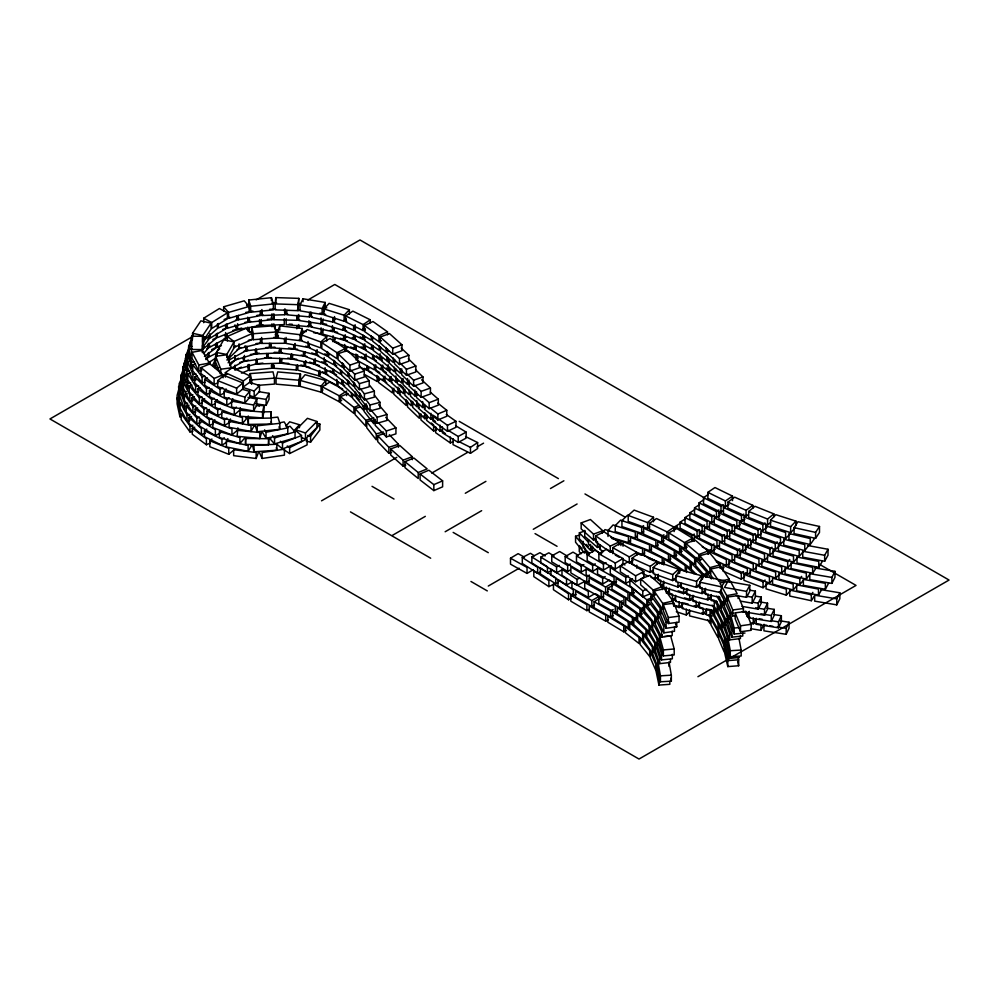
<?xml version="1.0" encoding="UTF-8"?>
<svg xmlns="http://www.w3.org/2000/svg" width="999" height="999" viewBox="0 0 999 999"><rect width="100%" height="100%" fill="white"/><g stroke="black" fill="none" stroke-linecap="round" stroke-linejoin="round"><path stroke-width="1.5" d="M191.259 355.444L191.646 336.188L202.61 336.301L202.61 342.27M191.483 348.064L191.646 336.188M202.31 352.597L202.61 336.301M268.768 438.374L268.544 444.705L245.529 444.443L245.754 438.124M297.028 327.797L297.227 325.274M297.24 315.247L296.84 320.304L273.838 319.692L274.25 314.635M275.162 303.908L275.811 297.59L298.788 298.376L298.139 310.664L275.162 309.865L275.162 303.908L298.139 304.695L298.788 298.376M268.119 353.546L268.119 358.017L291.084 358.953L291.696 353.908M187.113 364.61L188.749 345.379L188.774 354.857L191.446 368.057L191.446 362.088L188.774 348.888L191.895 348.676M188.024 357.242L188.386 354.295M180.369 387.912L179.583 393.806L181.356 374.588M180.956 383.504L181.356 380.557M294.655 344.218L293.718 349.263L270.829 347.839L271.303 345.317M184.34 370.404L183.679 373.339L183.679 367.37L186.676 354.195M297.502 364.96L296.353 369.98L273.526 368.244L274.101 365.734M256.381 405.132L263.986 405.719L263.986 411.688L262.55 417.957L239.723 416.208L240.309 407.729M239.723 416.208L240.309 413.698M262.55 417.957L262.55 411.988L263.986 405.719M286.176 318.718L286.176 324.687L308.941 326.661L310.252 321.653M276.061 378.171L277.734 371.915L300.487 373.963L300.487 379.932L298.801 386.176L276.061 384.14L276.061 378.171L298.801 380.219L300.487 373.963M179.158 387.937L177.148 395.229L177.123 403.921L180.007 417.095L180.007 411.138L177.123 397.952M286.8 310.314L286.8 314.797L309.528 316.895L310.914 311.888M261.651 432.242L259.827 438.486L237.125 436.276L237.849 427.809M180.994 381.718L180.994 375.761L184.453 365.609M277.535 332.055L279.72 325.849L302.285 328.496L302.285 334.465L300.1 340.671L277.535 338.024L277.535 332.055L300.1 334.702L302.285 328.496M277.535 338.024L278.409 335.539M188.936 351.973L188.936 346.004L193.232 334.453M202.347 346.079L204.483 340.297L204.483 337.325M256.156 458.491L256.156 452.522L233.654 449.7L233.654 455.669L256.156 458.491L258.479 452.297M281.081 348.526L281.081 353.009L303.484 356.056L304.995 352.36M281.768 358.778L281.768 363.261L304.171 366.308L306.181 361.388M313.636 332.692L321.066 333.791L323.239 328.883M298.738 314.51L298.738 320.479L321.004 323.863L323.239 318.968M185.964 360.926L185.964 354.957L189.56 347.265M766.92 625.337L763.948 624.875L763.948 630.844L786.176 634.303L786.176 628.334L789.035 622.227L780.144 620.841M786.176 634.303L789.035 628.196L789.035 622.227M181.568 378.521L179.158 383.653L179.158 389.622M756.268 618.331L756.268 624.3L778.471 627.809L778.471 621.84L781.368 615.746L773.975 614.572M778.471 627.809L781.368 621.715L781.368 615.746M255.769 403.733L266.121 405.382L266.121 399.413L269.031 393.319L258.679 391.67M266.121 405.382L269.031 399.288L269.031 393.319M749.113 611.912L749.113 617.869L771.278 621.453L771.278 615.484L774.225 609.39L766.845 608.204M771.278 621.453L774.225 615.359L774.225 609.39M216.346 357.692L212.587 365.359L215.609 365.859M228.147 362.824L229.408 360.264L229.408 355.794M300.012 304.882L303.009 298.788L325.162 302.422L325.162 308.391L322.153 314.485L300.012 310.851L300.012 304.882L322.153 308.516L325.162 302.422M742.394 611.575L764.535 615.234L764.535 609.265L767.544 603.184L760.164 601.96M764.535 615.234L767.544 609.14L767.544 603.184M836.775 598.888L814.672 595.179L814.672 601.148L836.775 604.857L836.775 598.888L839.834 592.807L820.666 589.597M836.775 604.857L839.834 598.776L839.834 592.807M750.636 628.646L760.951 630.381L764.023 624.3M831.905 577.422L809.814 573.688L809.814 579.657L831.905 583.391L831.905 577.422L834.977 571.353L814.36 567.857M831.905 583.391L834.977 577.322L834.977 571.353M741.995 606.393L758.191 609.128L758.191 603.171L761.275 597.09L755.381 596.091M758.191 609.128L761.275 603.059L761.275 597.09M740.446 601.123L752.21 603.171L752.21 597.202L755.369 591.146L749.5 590.122M752.21 603.171L755.369 597.115L755.369 591.146M750.311 623.314L753.246 623.826L755.781 618.98M248.002 397.402L256.805 398.951L256.805 404.92L253.621 410.976L231.593 407.105L231.593 401.136L232.879 398.713M253.621 410.976L253.621 405.007L256.805 398.951M825.349 589.285L825.349 583.316L803.358 579.395L803.358 585.352L825.349 589.285L828.596 583.241M746.528 591.371L749.787 585.327L727.796 581.381L724.55 587.424L746.528 591.371L746.528 597.34L736.275 595.504M746.528 597.34L749.787 591.296L749.787 585.327M746.715 616.171L749.35 611.351M286.089 337.425L286.089 343.394L308.017 347.44L309.353 345.03M824.662 555.294L802.746 551.248L802.746 557.205L824.662 561.263L824.662 555.294L828.009 549.275L807.542 545.491M824.662 561.263L828.009 555.232L828.009 549.275M254.408 425.424L251.011 431.443L229.121 427.322L229.121 421.353L230.482 418.956M216.396 356.955L216.396 352.472L223.664 339.86L234.066 341.858L226.798 354.47L226.798 357.455M227.522 359.178L234.066 347.827L233.966 341.483L227.347 336.438L245.704 328.409L252.322 333.454L252.322 339.423L233.966 347.452M185.951 359.79L183.766 363.574L183.766 366.558M818.481 595.079L818.481 589.11L796.678 584.865L796.678 590.834L818.481 595.079L821.99 589.085M818.755 567.357L818.755 561.388L797.002 557.03L797.002 562.999L818.755 567.357L822.339 561.376M251.76 445.404L248.114 451.361L226.411 446.94L226.411 440.971L227.872 438.586M335.314 338.162L333.042 341.72L333.042 335.751M310.826 322.465L310.826 326.935L332.392 331.581L333.928 329.208M811.325 594.742L789.759 590.084L789.759 596.053L811.325 600.711L811.325 594.742L812.861 592.37M811.325 600.711L815.159 594.78M699.837 582.167L703.696 576.248L725.249 580.918L721.39 586.85L721.39 592.819L699.837 588.136L699.837 582.167L721.39 586.85M812.637 573.301L812.637 567.332L791.108 562.624L791.108 568.593L812.637 573.301L816.52 567.382M794.08 527.647L797.989 521.728L819.492 526.473L819.492 532.442L815.584 538.349L794.08 533.616L794.08 527.647L815.584 532.38L819.492 526.473M192.557 337.724L192.557 333.254L200.861 320.854L211.076 323.139L211.076 329.108L202.772 341.508L202.772 335.539L211.076 323.139M311.376 312.699L311.376 317.183L332.817 322.028L335.214 318.481M292.57 354.62L292.57 359.103L313.973 363.998L315.584 361.65M810.239 544.542L810.239 538.573L788.96 533.503L788.96 539.472L810.239 544.542L814.422 538.686M806.33 579.083L806.33 573.114L785.077 568.006L785.077 573.975L806.33 579.083L810.539 573.239M686.875 588.598L686.875 594.567L707.991 599.862L711.488 595.217M192.657 338.861L189.885 342.52L189.885 345.504M202.697 347.365L209.141 338.836L209.141 335.851M306.256 441.096L310.564 442.182L310.564 436.213L319.855 424.063L315.547 422.964M310.564 442.182L319.855 430.032L319.855 424.063M804.782 550.574L804.782 544.605L783.753 539.198L783.753 545.167L804.782 550.574L809.24 544.792M799.837 578.696L778.895 573.189L778.895 579.158L799.837 584.652L799.837 578.696L801.66 576.386M799.837 584.652L803.471 580.044M681.206 583.528L681.206 588.011L702.122 593.556L705.781 588.96M297.839 365.696L297.839 370.167L318.706 375.786L320.554 373.489M682.305 602.572L682.305 608.541L703.159 614.16L706.867 609.565M803.933 550.736L799.2 556.443L778.446 550.699L778.446 544.742L780.331 542.457M322.964 389.885L321.054 392.17L300.324 386.388L300.324 380.432L305.082 374.725L325.811 380.494L325.811 384.977M321.054 392.17L321.054 386.201L325.811 380.494M700.411 582.817L696.59 587.375L675.873 581.593L675.873 575.624L680.644 569.929L701.36 575.711L701.36 580.182M696.59 587.375L696.59 581.406L701.36 575.711M602.122 533.029L604.994 529.607L609.427 530.856M242.307 389.298L249.688 391.383L249.688 397.34L244.88 403.034L224.201 397.202L224.201 391.233L226.124 388.961M244.88 403.034L244.88 397.065L249.688 391.383M242.42 423.539L242.42 417.57L221.766 411.7L221.766 417.669L242.42 423.539L247.265 417.869M344.705 350.437L347.602 347.04M322.902 329.707L322.902 334.178L343.544 340.06L346.453 336.651M793.181 590.022L793.181 584.053L772.552 578.146L772.552 584.115L793.181 590.022L798.039 584.353M202.56 348.826L204.42 346.653M203.484 353.708L208.154 348.301L208.154 343.818M675.586 595.304L675.586 601.273L696.178 607.217L700.099 602.697M239.922 443.519L239.922 437.55L219.368 431.568L219.368 437.537L239.922 443.519L244.855 437.862M322.802 319.78L322.802 324.25L343.319 330.282L345.304 328.022M285.851 426.136L289.673 421.828L299.425 424.725L299.425 427.709M293.694 431.168L299.425 424.725M793.506 562.137L793.506 556.181L773.026 550.112L773.026 556.068L793.506 562.137L797.502 557.642M608.029 536.5L608.029 530.531L613.111 524.925L616.033 525.799M610.951 537.375L628.421 542.657L630.456 540.409M669.38 588.149L669.38 594.118L689.685 600.387L693.818 595.916M786.338 595.142L786.338 589.173L766.058 582.892L766.058 588.861L786.338 595.142L790.484 590.684M346.228 319.006L344.131 321.228L323.913 314.885L323.913 308.916L329.146 303.359L349.363 309.702L349.363 314.173M344.131 321.228L344.131 315.259L349.363 309.702M787.687 561.688L767.494 555.307L767.494 561.276L787.687 567.657L787.687 561.688L789.797 559.465M787.687 567.657L791.895 563.211M249.862 395.629L254.171 397.015L254.171 391.046L259.503 385.514L249.438 382.292M254.171 397.015L259.503 391.483L259.503 385.514M794.904 528.234L790.634 532.654L770.529 526.173L770.529 520.204L775.873 514.685L795.978 521.153L795.978 525.636M790.634 532.654L790.634 526.685L795.978 521.153M229.645 365.597L234.777 360.339L234.777 355.856M637.462 535.901L635.314 538.099L615.247 531.593L615.247 525.624L620.616 520.117L623.476 521.041M663.623 581.131L663.623 587.1L683.653 593.656L687.974 589.248M676.323 611.725L686.338 614.997L689.572 611.7M205.981 359.665L208.054 357.567L208.054 353.097M305.469 433.004L316.945 421.491L307.442 418.331L295.966 429.857L305.469 433.004L305.469 438.973L301.398 437.624M305.469 438.973L316.945 427.46L316.945 421.491M781.742 572.976L781.742 567.007L761.837 560.339L761.837 566.308L781.742 572.976L786.151 568.606M790.034 534.09L785.601 538.461L765.734 531.743L765.734 525.774L767.944 523.588M658.241 574.275L658.241 580.244L678.009 587.05L681.755 583.428M643.556 531.605L641.67 533.404L621.94 526.56L621.94 520.604L627.584 515.172M641.67 533.404L641.67 527.447L643.556 525.636M673.488 605.594L679.108 607.554L682.904 603.958M780.481 544.118L780.481 538.149L760.851 531.218L760.851 537.187L780.481 544.118L784.302 540.521M217.557 350.786L219.743 348.726M233.466 347.902L235.652 345.841M226.898 360.052L238.923 348.726L238.923 344.243M775.661 578.109L775.661 572.14L756.043 565.197L756.043 571.153L775.661 578.109L779.482 574.512M305.519 360.602L305.519 366.571L325.05 373.614L326.985 371.815M676.585 576.997L672.714 580.581L653.184 573.551L653.184 567.582L658.978 562.212L678.508 569.243L678.508 573.726M672.714 580.581L672.714 574.612L678.508 569.243M334.79 337.737L334.79 342.22L354.295 349.275L356.243 347.477M635.614 552.26L642.582 554.77L644.517 552.984M326.673 336.626L320.829 341.983L320.829 347.952L301.348 340.871L301.348 334.902L307.18 329.545L326.673 336.626L326.673 341.096M355.956 359.965L357.904 358.179M779.195 546.066L775.274 549.625L755.856 542.482L755.856 536.513L757.816 534.74M775.274 549.625L775.274 543.656L777.234 541.87M334.116 327.61L334.116 332.08L353.521 339.235L355.482 337.462M649.562 526.785L647.589 528.558L628.209 521.403L628.209 515.434L634.115 510.102L653.496 517.27L653.496 521.74M647.589 528.558L647.589 522.602L653.496 517.27M304.795 351.835L304.795 356.318L324.163 363.499L326.136 361.713M675.436 597.564L672.464 600.224L672.464 594.255L666.932 592.207M769.442 583.029L769.442 577.06L750.087 569.867L750.087 575.836L769.442 583.029L772.414 580.369M773.988 551.448L769.954 554.969L750.749 547.639L750.749 541.67L752.771 539.91M769.954 554.969L769.954 549L771.965 547.24M237.038 430.544L231.955 434.927L212.837 427.535L212.837 421.566L214.872 419.817M334.49 316.571L334.49 322.54L353.621 329.932L355.656 328.184M240.422 409.578L234.29 414.822L215.197 407.405L215.197 401.436L217.245 399.687M234.29 414.822L234.29 408.853L236.338 407.105M767.145 584.253L763.061 587.749L743.968 580.319L743.968 574.363L746.003 572.602M763.061 587.749L763.061 581.78L765.097 580.032M649.537 550.811L649.537 544.842L630.506 537.362L630.506 543.331L649.537 550.811L651.585 549.075M669.405 590.409L666.321 593.031L666.321 587.062M767.619 557.529L764.522 560.152L745.516 552.647L745.516 546.678L747.589 544.942M217.682 380.619L223.901 375.412L242.857 382.954L242.857 388.923L236.626 394.13L217.682 386.588L217.682 380.619L236.626 388.174L242.857 382.954M233.953 449.962L228.759 454.295L209.827 446.728L209.827 440.771L211.9 439.036M770.716 522.427L767.582 525.024L748.676 517.445L748.676 511.476L754.932 506.281L773.838 513.861L773.838 516.845M767.582 525.024L767.582 519.055L773.838 513.861M207.892 339.123L210.302 337.15M763.174 561.713L758.953 565.159L740.147 557.504L740.147 551.535L742.257 549.812M767.095 527.16L762.861 530.594L744.105 522.889L744.105 516.933L746.216 515.209M762.861 530.594L762.861 524.625L764.972 522.914M663.786 583.404L660.614 585.976L660.614 580.007M761.263 533.466L758.041 536.026L739.422 528.209L739.422 522.252L742.644 519.692M758.041 536.026L758.041 530.069L760.189 528.359M756.468 567.457L753.246 570.017L734.615 562.2L734.615 556.243L736.763 554.532M655.856 546.69L655.856 540.721L637.325 532.842L637.325 538.811L655.856 546.69L658.029 544.992M651.011 577.26L655.269 579.095L658.541 576.56M756.38 538.786L753.109 541.321L734.627 533.404L734.627 527.435L736.812 525.749M753.109 541.321L753.109 535.364L755.294 533.666M747.364 574.687L747.364 568.718L728.908 560.776L728.908 566.745L747.364 574.687L750.636 572.152M751.373 543.956L748.064 546.478L729.707 538.461L729.707 532.492L731.917 530.806M748.064 546.478L748.064 540.521L750.261 538.836M741.295 573.201L723.014 565.134L723.014 571.103L741.295 579.17L741.295 573.201L743.518 571.528M741.295 579.17L744.63 576.66M746.228 548.988L742.869 551.485L724.662 543.369L724.662 537.4L726.885 535.726M742.869 551.485L742.869 545.529L745.104 543.856M653.596 569.88L650.249 572.377L632.042 564.248L632.042 558.279L638.761 553.271L656.955 561.413L656.955 564.398M650.249 572.377L650.249 566.408L656.955 561.413M206.793 348.751L210.314 346.129M204.433 356.468L216.196 347.727L216.196 343.256M748.301 514.622L746.053 516.283L727.909 508.104L727.909 502.135L734.665 497.152L752.796 505.332L752.796 508.316M746.053 516.283L746.053 510.314L752.796 505.332M309.141 343.356L309.141 347.827L327.26 356.031L329.52 354.37M345.179 334.702L345.179 340.671L363.311 348.863L365.559 347.202M359.777 367.12L366.745 370.279L369.006 368.619M737.537 550.387L719.455 542.157L719.455 548.126L737.537 556.343L737.537 550.387L739.797 548.726M737.537 556.343L740.933 553.858M661.675 536.426L643.606 528.184L643.606 534.153L661.675 542.382L661.675 536.426L663.948 534.765M661.675 542.382L663.948 540.734M744.904 519.255L741.508 521.728L723.463 513.474L723.463 507.517L725.736 505.856M741.508 521.728L741.508 515.771L743.768 514.11M225.362 377.123L225.362 372.652L232.218 367.707L250.187 376.011L243.344 380.956L243.344 386.925L250.187 381.98L250.2 373.589L273.014 371.853L274.45 378.122L274.45 384.091L257.717 385.364M740.284 524.587L736.85 527.047L718.918 518.731L718.918 512.762L721.203 511.113M732.042 561.051L732.042 555.082L714.085 546.765L714.085 552.734L732.042 561.051L734.327 559.403M344.917 326.423L344.917 330.906L362.799 339.273L365.097 337.637M732.092 526.273L714.248 517.869L714.248 523.838L732.092 532.242L732.092 526.273L734.39 524.637M732.092 532.242L734.39 530.606M708.541 554.183L708.541 551.198L710.851 549.575M715.396 560.402L726.373 565.571L729.844 563.124M662.187 564.023L662.187 558.054L644.467 549.575L644.467 555.531L662.187 564.023L664.51 562.4M727.197 531.318L709.452 522.852L709.452 528.821L727.197 537.287L727.197 531.318L729.52 529.695M727.197 537.287L729.52 535.664M721.678 569.118L724.013 567.494M674.15 527.085L667.095 531.93L667.095 537.899L649.475 529.345L649.475 523.376L656.53 518.531L674.15 527.085L674.15 531.555M722.165 536.226L704.532 527.684L704.532 533.653L722.165 542.195L722.165 536.226L724.512 534.615M722.165 542.195L724.512 540.571M728.97 504.507L725.424 506.93L707.879 498.326L707.879 492.357L714.959 487.537L732.517 496.128L732.517 500.611M725.424 506.93L725.424 500.961L732.517 496.128M719.355 545.342L716.982 546.952L699.462 538.324L699.462 532.367L701.835 530.756M230.444 421.64L224.5 425.649L207.005 417.008L207.005 411.051L209.378 409.44M226.698 442.095L221.953 445.304L204.458 436.675L204.458 430.706L206.83 429.108M224.5 425.649L224.5 419.68L226.873 418.082M221.953 445.304L221.953 439.335L224.325 437.737M723.376 510.689L721.003 512.3L703.521 503.646L703.521 497.677L708.279 494.468M721.003 512.3L721.003 506.331L723.376 504.732M365.497 328.971L363.112 330.569L345.679 321.878L345.679 315.909L352.847 311.126L370.267 319.805L370.267 322.789M363.112 330.569L363.112 324.6L370.267 319.805M453.034 438.673L453.034 444.642L470.454 453.321L470.454 447.365L477.622 442.569L465.559 436.551M470.454 453.321L477.622 448.539L477.622 442.569M702.26 546.865L711.638 551.548L711.638 545.579L714.023 543.98M711.638 551.548L715.222 549.15M205.744 358.703L209.528 356.193M208.267 362.999L215.809 357.979M720.054 515.147L716.458 517.532L699.075 508.828L699.075 502.859L703.87 499.675M716.458 517.532L716.458 511.575L718.855 509.977M232.829 401.386L226.798 405.344L209.49 396.591L209.49 390.621L211.9 389.036M226.798 405.344L226.798 399.375L229.208 397.789M714.223 521.066L711.812 522.639L694.517 513.873L694.517 507.904L699.35 504.732M711.812 522.639L711.812 516.683L714.223 515.097M709.465 526.036L707.042 527.609L689.847 518.781L689.847 512.812L694.705 509.665M668.468 560.514L668.468 554.545L651.336 545.666L651.336 551.635L668.468 560.514L670.903 558.941M704.57 530.869L702.122 532.442L685.039 523.538L685.039 517.569L691.158 513.648M702.122 532.442L702.122 526.473L704.57 524.9M341.695 400.187L339.223 401.748L322.252 392.769L322.252 386.8L329.645 382.142L342.707 389.036M339.223 401.748L339.223 395.779L346.628 391.108M699.537 535.551L697.065 537.112L680.094 528.134L680.094 522.165L686.263 518.281M697.065 537.112L697.065 531.143L699.537 529.582M674.999 529.582L674.999 526.598L681.218 522.739M691.857 541.62L691.857 535.651L694.342 534.103M203.709 322.702L203.709 318.219L219.418 308.516L227.422 312.837L227.422 318.806L211.713 328.509L211.713 322.54L227.422 312.837M673.501 528.558L677.272 526.261M674.238 556.768L674.238 550.799L657.604 541.608L657.604 547.577L674.238 556.768L676.76 555.244M364.335 374.35L377.11 381.431L379.632 379.907M533.391 569.617L527.035 573.414L510.501 564.173L510.501 558.204L518.119 553.658L524.475 557.205M612.749 553.646L612.749 547.677L620.367 543.131L636.912 552.372L636.912 555.344M622.939 559.328L629.295 562.887L629.295 556.918L636.912 552.372M629.295 562.887L633.104 560.614M602.659 578.071L586.126 568.831L586.126 574.787L602.659 584.04L602.659 578.071L605.194 576.56M602.659 584.04L609.015 580.257M614.048 583.254L614.048 577.285L597.527 568.031L597.527 574L614.048 583.254L616.583 581.73M613.161 615.496L610.614 617.007L594.105 607.742L594.105 601.773L599.2 598.751M610.614 617.007L610.614 611.038L613.161 609.527M605.731 621.166L605.731 615.197L589.198 605.956L589.198 611.912L605.731 621.166L608.279 619.655M605.606 587.075L589.098 577.809L589.098 583.778L605.606 593.044L605.606 587.075L613.249 582.542L608.166 579.682M605.606 593.044L608.154 591.533M601.173 597.714L601.173 591.745L584.727 582.454L584.727 588.411L601.173 597.714L603.733 596.203M598.876 553.746L606.543 549.225L622.989 558.528L622.989 564.497L615.309 569.018L598.876 559.715L598.876 553.746L615.309 563.049L622.989 558.528M615.272 612.687L615.272 606.718L598.838 597.414L598.838 603.384L615.272 612.687L617.832 611.176M566.545 584.977L566.545 579.008L550.986 569.205L550.986 575.174L566.545 584.977L571.928 582.117L571.952 588.099L588.324 597.439L594.742 593.693M619.705 602.247L603.384 592.882L603.384 598.838L619.705 608.216L619.705 602.247L622.277 600.749M619.705 608.216L622.277 606.718M192.832 336.463L49.95 418.956L639.01 759.04L949.05 580.044L359.99 239.96L256.194 299.875M246.753 305.332L249.45 303.771M307.829 300.025L334.777 284.465L704.794 498.101M321.528 500.824L396.79 457.367M431.743 473.089L467.619 452.372M476.923 447.003L483.566 443.156M392.257 535.439L425.324 516.346M465.297 493.269L485.914 481.356M445.154 531.755L481.655 510.676M550.449 488.536L563.886 480.781M533.266 529.295L577.097 503.983M488.261 586.063L519.168 568.219M587.15 551.635L587.175 560.664L603.458 570.067L603.458 564.098L606.043 562.599M603.458 570.067L611.213 565.584M697.926 676.71L856.043 585.414L819.58 564.373M594.43 605.057L591.833 606.543L575.586 597.127L575.586 591.158L591.833 600.574L599.6 596.103M682.18 551.286L679.582 552.772L663.386 543.319L663.386 537.362L665.983 535.876M597.852 568.319L592.657 571.291L576.473 561.838L576.473 555.869L584.265 551.423L589.248 554.333M576.473 555.869L592.657 565.322L595.254 563.836M607.767 588.174L623.925 597.639L623.925 603.608L607.767 594.143L607.767 588.174L612.961 585.214M589.51 609.203L586.9 610.676L570.816 601.173L570.816 595.204L573.426 593.731M230.844 362.512L238.461 358.229M230.844 368.469L243.531 361.338L243.531 356.868M586.475 569.118L581.243 572.052L565.184 562.537L565.184 556.568L573.026 552.147L578.384 555.332M565.184 556.568L581.243 566.083L583.853 564.622M612 583.329L627.971 592.894L627.971 598.863L612 589.298L612 583.329L614.622 581.868M570.304 570.004L567.669 571.465L551.748 561.863L551.748 555.894L559.677 551.523L567.632 556.318M551.748 555.894L567.669 565.496L570.304 564.048M589.422 581.043L586.788 582.504L570.866 572.902L570.866 566.933L586.788 576.535L589.422 575.074M623.751 631.83L623.751 625.861L607.829 616.271L607.829 622.24L623.751 631.83L626.385 630.369M212.799 339.598L215.372 338.186M237.138 349.613L240.971 347.49M229.458 359.815L246.091 350.637L246.091 346.166M215.384 435.689L215.384 429.72L199.5 420.104L199.5 426.073L215.384 435.689L220.667 432.779M447.639 430.057L458.216 436.476L466.158 432.117L466.158 438.086L458.216 442.445L442.357 432.817L442.357 426.848M563.236 569.18L556.568 572.789L540.821 563.099L540.821 557.13L548.826 552.809L554.07 556.031M540.821 557.13L556.568 566.833L559.24 565.384M631.855 593.993L631.855 588.024L616.096 578.334L616.096 584.303L631.855 593.993L634.515 592.544M687.2 547.102L684.54 548.538L668.806 538.848L668.806 532.879L676.798 528.546L692.544 538.249L692.544 541.233M668.806 532.879L684.54 542.582L692.544 538.249M221.716 413.598L217.707 415.759L201.998 406.044L201.998 400.075L204.67 398.638M201.998 400.075L217.707 409.79L220.379 408.354M551.46 570.604L547.427 572.739L531.868 562.949L531.868 556.98L539.947 552.697L545.142 555.968M631.181 580.481L625.774 583.316L610.264 573.501L610.264 567.532L625.774 577.36L628.483 575.936M224.138 393.082L220.055 395.179L204.708 385.277L204.708 379.308L207.43 377.909M204.708 379.308L220.055 389.223L222.777 387.812M540.359 571.977L537.637 573.389L522.302 563.473L522.302 557.504L530.481 553.296L534.315 555.769M555.719 583.828L555.719 577.859L540.384 567.944L540.384 573.913L555.719 583.828L558.441 582.429M573.289 595.766L573.289 589.797L557.954 579.882L557.954 585.851L573.289 595.766L576.011 594.355M364.76 343.756L364.76 349.712L380.032 359.652L382.767 358.254M620.354 565.859L628.558 561.663L643.818 571.615L643.818 577.572L635.614 581.768L620.354 571.828L620.354 565.859L635.614 575.811L635.614 581.768M635.614 575.811L643.818 571.615M211.626 349.638L218.294 346.266M216.958 352.909L208.966 356.955L208.966 352.472M321.828 342.707L337 352.709L337 358.678L321.828 348.676L321.828 342.707L330.082 338.536L345.242 348.539L345.242 351.523M337 352.709L345.242 348.539M548.888 586.65L548.888 580.681L533.803 570.641L533.803 576.61L548.888 586.65L554.408 583.891M568.531 599.775L568.531 593.806L553.446 583.766L553.446 589.735L568.531 599.775L571.291 598.401M287.25 445.979L289.635 447.577L307.08 438.911L307.08 444.88L289.635 453.546L283.679 449.55M585.314 581.231L577.01 585.352L561.987 575.287L561.987 569.318L577.01 579.395L579.782 578.009M435.664 426.748L435.664 432.717L450.337 442.957L453.159 441.608M612.687 550.948L610.264 552.097L595.679 541.82L595.679 535.851L604.158 531.843L618.743 542.12L618.743 545.104M595.679 535.851L610.264 546.128L618.743 542.12M381.418 340.659L378.983 341.795L364.473 331.481L364.473 325.512L372.989 321.528L387.5 331.843L387.5 334.827M364.473 325.512L378.983 335.826L387.5 331.843M438.986 419.293L447.465 425.312L455.969 421.316L455.969 427.285L447.465 431.281L432.929 420.966L432.929 415.01M642.457 613.861L639.997 614.984L625.686 604.57L625.686 598.613L639.997 609.015L642.457 607.892M375.724 364.797L375.724 370.754L389.872 381.243L392.345 380.132M213.024 423.851L209.315 425.512L195.205 415.022L195.205 409.053L197.677 407.942M195.205 409.053L209.315 419.555L211.788 418.444M210.102 443.094L206.393 444.755L192.27 434.253L192.27 428.296L194.743 427.185M374.001 355.607L374.001 360.077L388.099 370.592L390.572 369.48M233.966 341.483L252.322 333.454M372.977 345.716L372.977 350.187L386.863 360.789L389.36 359.702M629.645 593.856L643.493 604.482L643.493 610.439L629.645 599.825L629.645 593.856L632.155 592.769M215.422 403.683L211.651 405.307L197.889 394.655L197.889 388.686L200.399 387.612M197.889 388.686L211.651 399.338L214.161 398.264M420.079 473.988L428.858 470.204L442.619 480.856L442.619 486.825L433.828 490.609L420.079 479.957L420.079 473.988L433.828 484.64L433.828 490.609M433.828 484.64L442.619 480.856M224.076 319.568L229.795 317.158M372.615 336.688L372.615 341.171L386.163 351.91L388.698 350.849M694.667 558.466L694.667 564.435L681.106 553.696L681.106 547.727L694.667 558.466L697.19 557.405M340.409 396.69L353.933 407.455L353.933 413.411L340.409 402.659L340.409 396.69L348.014 393.506M353.933 407.455L359.003 405.319M426.561 414.348L426.561 420.317L440.035 431.093L442.582 430.032M430.02 407.717L437.874 413.998L446.765 410.302L446.765 416.271L437.874 419.967L424.413 409.19L424.413 404.707M649.362 604.72L646.815 605.769L633.453 594.942L633.453 588.985L646.815 599.8L651.91 597.702M404.957 461.663L413.911 458.017L427.172 468.881L418.206 472.527L404.957 461.663L404.957 467.632L418.206 478.496L418.206 472.527M222.715 329.508L228.109 327.322M217.982 382.842L214.123 384.39L200.949 373.489L200.949 367.532L209.94 363.898L223.114 374.8L223.114 377.784M200.949 367.532L214.123 378.421L223.114 374.8M234.665 369.855L241.421 367.145M241.421 373.114L248.177 370.417L248.177 364.448M382.792 365.047L382.792 371.016L395.879 381.943L398.451 380.919M384.94 376.173L384.94 382.13L398.027 393.069L400.599 392.045M280.432 441.246L282.492 442.982L301.511 435.514L301.511 441.471L282.492 448.951L276.323 443.718M701.423 559.502L698.838 560.514L685.951 549.5L685.951 543.531L695.029 539.997L707.916 551.011L707.916 553.995M650.561 593.731L642.782 596.778L629.882 585.776L629.882 579.807L632.479 578.796M685.951 543.531L698.838 554.545L707.916 551.011M629.882 579.807L642.782 590.809L646.678 589.285M629.757 622.789L642.632 633.803L642.632 639.76L629.757 628.746L629.757 622.789L632.355 621.778M584.752 530.407L584.752 536.376L597.464 547.452L600.074 546.453M422.265 396.603L429.17 402.659L438.324 399.175L438.324 405.144L429.17 408.628L416.508 397.527L416.508 391.558M420.954 413.936L420.954 419.905L433.628 430.994L436.251 430.007M224.163 338.624L228.284 337.063M215.285 345.442L217.295 347.202L221.416 345.642M418.306 403.671L418.306 408.141L430.931 419.255L433.541 418.269M405.744 465.122L403.109 466.096L390.646 454.932L390.646 448.963L399.862 445.529L412.325 456.705L412.325 459.69M390.646 448.963L403.109 460.139L412.325 456.705M380.269 337.013L389.485 333.591L401.948 344.767L401.948 350.724L392.732 354.158L380.269 342.982L380.269 337.013L392.732 348.189L392.732 354.158M205.344 433.091L201.386 434.565L188.936 423.389L188.936 417.42L191.571 416.446M392.732 348.189L401.948 344.767M640.671 578.858L653.146 590.034L653.146 596.003L640.671 584.827L640.671 578.858L649.887 575.436L662.362 586.6L662.362 589.585M653.146 590.034L662.362 586.6M581.168 522.914L590.409 519.517L602.772 530.731L593.518 534.128L581.168 522.914L581.168 528.883L593.518 540.097L596.153 539.123M207.904 413.411L203.921 414.847L191.733 403.584L191.733 397.614L194.393 396.653M191.733 397.614L203.921 408.878L206.581 407.929M414.51 385.202L421.128 391.371L430.444 388.024L430.444 393.993L421.128 397.327L409.003 386.039L409.003 380.07M633.816 618.643L645.966 629.932L645.966 635.901L633.816 624.6L633.816 618.643L636.475 617.682M410.552 391.733L410.552 396.203L422.639 407.517L425.299 406.568M412.712 401.361L412.712 407.33L424.787 418.643L427.447 417.694M394.018 353.409L399.5 358.566L408.841 355.257L408.841 361.213L399.5 364.523L387.45 353.196L387.45 348.726M338.087 353.746L347.477 350.487L359.34 361.875L359.34 367.844L349.937 371.104L338.087 359.702L338.087 353.746L349.937 365.135L349.937 371.104M349.937 365.135L359.34 361.875M399.962 363.037L406.418 369.255L415.821 365.996L415.821 371.965L406.418 375.224L394.58 363.823L394.58 359.34M407.13 374.001L413.598 380.207L422.989 376.948L422.989 382.917L413.598 386.176L401.735 374.787L401.735 368.818M403.059 378.546L403.059 384.515L414.897 395.904L417.582 394.98M404.882 389.16L404.882 395.129L416.72 406.531L419.405 405.594M210.477 392.969L206.431 394.343L194.768 382.879L194.768 376.91L197.465 375.999M194.768 376.91L206.431 388.374L209.128 387.462M378.209 422.527L386.363 430.969L395.929 427.884L395.929 433.853L386.363 436.938L375.162 425.324L375.162 419.355M590.559 544.418L590.559 550.374L579.37 538.773L579.37 532.804L584.84 531.043M350.624 369.892L354.657 374.126L364.26 371.066L364.26 377.035L354.657 380.095L343.544 368.456L343.544 363.986M391.596 452.41L388.861 453.284L377.722 441.645L377.722 435.676L384.578 433.491M377.722 435.676L388.861 447.315L398.451 444.255L398.451 447.24M696.365 574.437L691.308 569.143L691.308 563.174L702.447 574.812L705.194 573.938M355.057 408.591L365.884 420.317L365.884 426.286L355.057 414.56L355.057 408.591L360.577 406.893M365.884 420.317L371.416 418.618M243.781 351.423L248.152 350.087M200.986 422.589L196.815 423.838L186.226 412.038L186.226 406.069L189.011 405.244M186.226 406.069L196.815 417.869L199.6 417.045M695.729 559.577L706.243 571.403L706.243 577.372L695.729 565.546L695.729 559.577L698.513 558.753M287.138 427.122L290.072 426.261L295.042 431.893L295.042 437.862L274.538 443.893L269.555 438.261M272.552 435.676L274.538 437.937L295.042 431.893M355.669 379.32L359.44 383.641L369.218 380.781L369.218 386.75L359.44 389.61L349.063 377.747L349.063 373.264M223.651 306.78L244.218 300.824L249.138 306.481L249.138 312.437L228.559 318.406L228.559 312.437L223.651 306.78L223.651 311.251M228.559 312.437L249.138 306.481M235.989 319.805L238.936 318.956M225.212 326.036L227.16 328.309L247.777 322.39L247.777 317.919M202.148 402.947L199.338 403.746L189.223 391.808L189.223 385.839L192.033 385.04M189.223 385.839L199.338 397.777L202.148 396.978M370.704 409.677L377.147 417.27L387 414.485L387 420.454L377.147 423.239L367.033 411.301L367.033 405.332M699.849 555.706L709.864 567.669L709.864 573.638L699.849 561.675L699.849 555.706L709.727 552.959L719.742 564.922L719.742 567.907M709.864 567.669L719.742 564.922M232.829 330.469L241.733 328.034M239.623 362.512L248.526 360.077M584.39 553.034L575.561 542.22L575.561 536.251L579.807 535.089M360.527 389.036L364.41 393.856L374.35 391.183L374.35 397.152L364.41 399.825L354.72 387.762L354.72 383.291M647.864 600.799L657.454 612.887L657.454 618.856L647.864 606.768L647.864 600.799L652.135 599.675M657.454 612.887L660.302 612.125M366.745 421.778L376.261 433.878L376.261 439.847L366.745 427.747L366.745 421.778L372.452 420.292M364.098 405.482L364.098 411.438L373.663 423.539L376.511 422.777M376.261 433.878L383.391 432.018M365.297 398.926L370.042 404.982L380.032 402.372L380.032 408.341L370.042 410.951L360.552 398.838L360.552 394.368M204.97 382.155L202.11 382.879L192.757 370.741L192.757 364.772L195.617 364.036M192.757 364.772L202.11 376.923L204.97 376.186M651.011 596.003L660.089 608.216L660.089 614.185L651.011 601.972L651.011 596.003L655.332 594.942M248.314 340.347L252.847 339.223M703.371 576.098L706.256 575.399M192.882 431.256L189.985 431.943L181.194 419.667L181.194 413.698L189.985 425.974L192.882 425.287M643.581 634.79L652.347 647.077L652.347 653.046L643.581 640.759L643.581 634.79L646.478 634.103M654.083 591.071L662.712 603.396L662.712 609.365L654.083 597.04L654.083 591.071L664.235 588.698L672.876 601.023L672.876 604.008M662.712 603.396L672.876 601.023M195.816 411.988L192.907 412.662L184.353 400.324L184.353 394.355L187.263 393.681M184.353 394.355L192.907 406.693L195.816 406.019M707.155 577.21L707.155 572.739L710.064 572.065M713.236 578.733L710.776 575.012L710.776 569.043L721.016 566.783L729.22 579.208L729.22 582.192M729.22 579.208L718.968 581.455L710.776 569.043M198.601 391.608L195.654 392.22L187.787 379.732L187.787 373.776L190.722 373.151M187.787 373.776L195.654 386.263L198.601 385.639M279.832 422.777L284.178 421.903L287.774 427.884L287.774 433.853L266.034 438.211L262.437 432.23M264.598 429.857L266.034 432.242L287.774 427.884M716.795 596.091L720.504 602.385L723.463 601.81M246.603 305.607L249.513 305.057M245.629 312.45L252.922 311.064M236.288 316.183L238.336 319.792L260.215 315.659L260.215 311.188M244.93 322.377L250.774 321.291M234.94 324.875L237.625 329.695L259.54 325.624L259.54 319.655M189.997 420.429L187 420.966L180.132 408.291L180.132 402.322L187 415.01L189.997 414.46M726.71 595.604L737.175 593.706L730.306 581.031L719.842 582.917L726.71 595.604L726.71 601.56L720.529 590.147M192.02 352.297L202.485 350.424L209.303 363.112L198.826 364.985L192.02 352.297L192.02 358.266L198.826 370.954L201.823 370.417M659.415 635.526L659.415 641.495L652.684 628.796L652.684 622.827L659.415 635.526L662.412 635.002M724.412 619.442L724.412 625.411L718.056 612.637L718.056 606.668L724.412 619.442L727.422 618.943M192.844 400.611L189.835 401.111L183.504 388.336L183.504 382.367L186.513 381.868M183.504 382.367L189.835 395.142L192.844 394.642M672.19 631.093L672.19 635.564L661.638 637.275L655.419 624.475L655.419 618.518L658.428 618.031M721.303 603.846L727.297 616.683L727.297 622.639L721.303 609.815L721.303 603.846L724.325 603.371M727.297 616.683L730.319 616.208M250.362 354.508L259.265 353.159M243.306 358.941L244.43 361.388L266.683 357.992L266.683 353.509M674.462 626.81L674.462 631.281L663.848 632.866L658.066 620.004L658.066 614.048L661.101 613.586M262.113 458.466L284.415 455.157L284.415 449.2L262.113 452.497L262.113 458.466L259.39 452.335M724.412 600.636L730.057 613.511L730.057 619.48L724.412 606.593L724.412 600.636L727.447 600.187M730.057 613.511L733.104 613.074M196.016 379.895L192.982 380.319L187.575 367.407L187.575 361.438L190.622 361.014M187.575 361.438L192.982 374.363L196.016 373.938M676.735 622.327L676.735 626.798L666.083 628.284L660.676 615.372L660.676 609.402L663.711 608.978M660.676 609.402L666.083 622.327L669.13 621.902M735.813 615.534L732.766 615.946L727.447 603.021L727.447 597.052L738.099 595.591L743.431 608.516L743.431 611.5M727.447 597.052L732.766 609.977L743.431 608.516M735.189 612.862L745.853 611.4L751.186 624.325L751.186 630.294L740.521 631.755L735.189 618.831L735.189 612.862L740.521 625.799L740.521 631.755M740.521 625.799L751.186 624.325M255.969 343.606L261.95 342.819M245.017 345.841L246.99 350.774L269.418 347.789L269.418 343.306M215.634 356.268L226.311 354.845L231.481 367.794L220.804 369.218L215.634 356.268L215.634 362.225L220.23 373.738M222.327 374.975L226.898 374.363M663.261 604.607L673.963 603.209L679.045 616.171L679.045 622.127L668.356 623.526L663.261 610.564L663.261 604.607L668.356 617.569L668.356 623.526M668.356 617.569L679.045 616.171M179.932 390.547L184.665 403.559L184.665 409.528L179.932 396.516L179.932 390.547L183.004 390.184M184.665 403.559L187.725 403.184M729.682 639.86L729.682 633.903L725.099 620.879L725.099 626.848L729.682 639.86L740.421 638.598L740.421 635.626M659.702 663.648L659.702 657.679L655.282 644.642L655.282 650.611L659.702 663.648L670.466 662.437L670.466 659.452M271.778 417.757L277.809 417.095L279.845 423.314L279.845 429.283L257.218 431.743L255.182 425.524M279.845 423.314L257.218 425.786L257.218 431.743M256.918 315.384L262.949 314.735M247.764 317.183L249.363 322.165L272.003 319.73L272.003 313.761M248.763 300.037L271.416 297.69L273.351 303.921L273.351 309.89L250.687 312.225L248.763 306.006L248.763 300.037L250.687 306.268L250.687 312.225M250.687 306.268L273.351 303.921M256.868 325.374L262.912 324.75M252.335 331.818L249.313 332.13L249.313 327.647M731.967 637.137L731.967 631.181L727.934 618.094L727.934 624.063L731.967 637.137L742.769 636.026L742.769 633.041M183.828 370.154L187.75 383.254L187.75 389.223L183.828 376.123L183.828 370.154L186.913 369.855M187.75 383.254L190.834 382.942M661.538 659.889L661.538 653.92L657.579 640.821L657.579 646.79L661.538 659.889L672.339 658.791L672.339 654.32M255.357 363.898L262.924 363.137M247.827 365.472L249.313 370.467L272.003 368.206L272.003 363.723M664.447 636.4L670.641 635.839L674.2 648.963L674.2 654.932L663.373 655.918L659.802 642.782L659.802 636.813L663.373 649.949L663.373 655.918M663.373 649.949L674.2 648.963M744.992 633.041L734.165 634.015L730.644 620.879L730.644 614.909L734.165 628.046L740.359 627.497M728.596 658.478L728.596 652.509L725.124 639.372L725.124 645.342L728.596 658.478L739.435 657.517M251.873 327.46L274.688 325.699L276.136 331.98L276.136 337.937L253.321 339.697L251.873 333.429L251.873 327.46L253.321 333.728L253.321 339.697M253.321 333.728L276.136 331.98M250.2 373.589L251.636 379.87L274.45 378.122M727.796 660.626L738.661 659.79L738.661 665.759L727.796 666.595L724.762 653.421L724.762 647.452L727.796 660.626L727.796 666.595M267.907 438.499L270.954 438.286M250.974 445.392L276.848 444.243L276.848 450.212L253.996 451.823L252.672 445.542M658.953 685.077L658.953 679.108L656.206 665.921L656.206 671.89L658.953 685.077L669.829 684.327L669.829 681.343M191.446 362.088L194.555 361.875M730.281 650.736L741.171 650.049L741.171 656.006L730.281 656.705L727.771 643.493L727.771 637.524L730.281 650.736L730.281 656.705M180.831 378.521L183.204 391.745L183.204 397.714L180.831 384.49L180.831 378.521L183.953 378.334M183.204 391.745L186.326 391.558M660.439 675.836L671.34 675.187L671.34 681.156L660.439 681.793L658.104 668.581L658.104 662.612L660.439 675.836L660.439 681.793M265.809 347.552L274.987 347.153M255.956 348.876L256.618 353.921L279.583 352.922L279.583 348.439M267.42 319.293L273.551 319.056M260.727 320.429L261.301 325.487L284.265 324.625L284.265 318.656M264.897 357.779L271.029 357.542M256.668 358.978L257.243 364.036L280.207 363.174L280.207 358.691M271.99 302.872L276.586 302.709M269.593 309.29L275.724 309.078M261.401 310.477L261.938 315.534L284.915 314.722L284.915 308.753M186.788 371.079L186.788 377.035L185.514 357.804L186.788 371.079L189.523 370.991M263.361 411.863L271.041 411.738L271.366 424.026L248.364 424.425L248.027 418.106M248.227 415.934L248.364 418.456L271.366 418.057M275.324 331.044L278.396 331.019M273.901 337.375L278.509 337.35M261.538 338.349L261.626 343.419L284.64 343.281L284.64 338.798M185.564 379.67L182.817 379.657L182.817 385.626L183.017 366.371L183.017 372.34M191.259 349.475L202.223 349.588M284.578 314.011L287.637 314.098M289.173 324.163L292.232 324.238M275.374 329.77L279.97 329.895M218.744 367.62L214.635 367.495L215.859 354.233L215.859 360.189M274.238 352.297L281.893 352.61M187.113 358.641L189.847 358.753M179.583 387.837L182.317 387.962M279.62 362.737L288.748 363.436M183.679 367.37L186.788 367.607M239.723 410.239L262.55 411.988M296.803 319.643L299.837 319.905M297.627 303.421L300.649 303.696M297.402 309.802L300.437 310.09M252.572 425.387L255.594 425.686M237.125 430.307L259.827 432.517L259.827 438.486M180.994 375.761L184.066 376.099M188.936 346.004L192.008 346.378M288.549 348.052L297.515 349.275M287.737 358.104L296.703 359.328M307.692 325.849L312.15 326.511M301.748 330.931L306.206 331.593M309.128 316.096L312.1 316.546M185.964 354.957L188.986 355.432M769.879 625.799L772.839 626.261M777.284 626.947L786.176 628.334M759.228 618.806L762.187 619.268M771.066 620.679L778.471 621.84M249.85 396.828L266.121 399.413M760.926 613.823L771.278 615.484M755.681 607.804L764.535 609.265M752.11 622.926L760.951 624.412L760.951 630.381M752.297 602.172L758.191 603.171M746.328 596.178L752.21 597.202M747.364 616.833L750.311 617.345M231.593 401.136L253.621 405.007M299.238 339.86L302.16 340.397M245.654 417.807L248.576 418.356M229.121 421.353L251.011 425.474L251.011 431.443M216.396 352.472L226.798 354.47M717.032 601.685L711.226 600.536L711.226 594.567M226.411 440.971L248.114 445.404L248.114 451.361M719.804 597.277L705.369 594.28L705.369 588.311M712.2 610.127L706.418 608.915L706.418 614.885L712.2 616.096M320.891 323.139L326.648 324.375M712.324 610.876L699.437 608.016L699.437 602.047M192.557 333.254L202.772 335.539M323.951 307.255L326.81 307.904M319.955 313.149L325.674 314.435M301.136 355.095L306.843 356.406M707.142 598.626L714.235 600.312L714.235 606.268L692.931 601.236L692.931 595.267M701.66 612.949L706.193 614.073M709.215 620.791L689.585 615.908L689.585 609.939M701.96 592.382L706.48 593.518M307.692 435.489L310.564 436.213M256.443 405.332L259.428 406.131M696.141 586.001L700.624 587.2M305.582 346.228L310.052 347.427M300.824 364.997L309.765 367.407M683.791 602.971L688.261 604.183M694.218 605.781L703.159 608.191L703.159 614.16M778.446 544.742L799.2 550.474L799.2 556.443M300.324 380.432L321.054 386.201M612.037 538.623L620.903 541.108L620.903 545.591M675.873 575.624L696.59 581.406M224.201 391.233L244.88 397.065M332.904 341.121L338.798 342.794M330.269 330.307L337.637 332.405M684.415 597.852L696.178 601.248L696.178 607.217M608.029 530.531L628.421 536.688L628.421 542.657M678.084 590.834L688.236 593.968M323.913 308.916L344.131 315.259M770.529 520.204L790.634 526.685M242.682 387.362L254.171 391.046M615.247 525.624L635.314 532.142L635.314 538.099M676.323 605.769L683.478 608.104M677.921 585.814L682.217 587.212M765.734 525.774L785.601 532.492L785.601 538.461M672.364 579.133L676.598 580.594M621.94 520.604L641.67 527.447M672.077 599.125L676.298 600.611M653.184 567.582L672.714 574.612M340.359 338.261L347.327 340.784M309.715 362.113L319.48 365.634M344.817 349.95L347.602 350.961M301.348 334.902L320.829 341.983M342.432 329.183L346.591 330.719M755.856 536.513L775.274 543.656M628.209 515.434L647.589 522.602M311.713 352.909L318.631 355.482M750.749 541.67L769.954 549M212.837 421.566L231.955 428.958L231.955 434.927M344.056 320.267L346.79 321.328M743.968 574.363L763.061 581.78M215.197 401.436L234.29 408.853M660.876 584.927L663.598 585.988M745.516 546.678L764.522 554.183L764.522 560.152M209.827 440.771L228.759 448.326L228.759 454.295M748.676 511.476L767.582 519.055M740.147 551.535L758.953 559.203L758.953 565.159M744.105 516.933L762.861 524.625M654.845 577.634L659.165 579.42M734.615 556.243L753.246 564.048L753.246 570.017M739.422 522.252L758.041 530.069M734.627 527.435L753.109 535.364M651.011 571.291L653.846 572.514M642.482 573.601L648.164 576.036M636.85 553.334L641.096 555.182M648.164 558.266L653.808 560.726M729.707 532.492L748.064 540.521M350.574 346.965L356.168 349.463M347.764 351.685L364.573 359.19L364.573 354.72M724.662 537.4L742.869 545.529M632.042 558.279L650.249 566.408M727.909 502.135L746.053 510.314M352.147 337.849L356.331 339.747M723.463 507.517L741.508 515.771M225.362 372.652L243.344 380.956M718.918 512.762L736.85 521.091L736.85 527.047M708.541 551.198L726.373 559.615L726.373 565.571M716.42 562L720.504 563.96L720.504 568.443M649.475 523.376L667.095 531.93M707.879 492.357L725.424 500.961M699.462 532.367L716.982 540.983L716.982 546.952M321.865 361.838L327.26 364.485M207.005 411.051L224.5 419.68M204.458 430.706L221.953 439.335M703.521 497.677L721.003 506.331M345.679 315.909L363.112 324.6M711.638 545.579L694.23 536.875L694.23 541.358M458.391 441.346L470.454 447.365M699.075 502.859L716.458 511.575M209.49 390.621L226.798 399.375M694.517 507.904L711.812 516.683M689.847 512.812L707.042 521.653L707.042 527.609M685.039 517.569L702.122 526.473M680.094 522.165L697.065 531.143M322.465 371.778L327.697 374.538M322.252 386.8L339.223 395.779M674.999 526.598L691.857 535.651M630.132 561.775L632.717 563.161M622.34 563.561L624.937 564.959M203.709 318.219L211.713 322.54M361.401 356.83L366.571 359.628M361.014 346.84L366.171 349.638M324.787 353.833L328.646 355.944M364.335 368.381L371.99 372.627M360.139 336.85L365.234 339.685M612.749 547.677L629.295 556.918M615.297 555.069L619.118 557.205M608.965 565.621L611.513 567.045M510.501 558.204L527.035 567.444L527.035 573.414M594.105 601.773L610.614 611.038M656.93 562.25L659.465 563.686M571.952 582.13L588.324 591.47L588.324 597.439M459.19 421.341L558.404 478.621M584.977 493.956L625.349 517.27M601.186 553.833L594.917 550.224L587.175 554.707L603.458 564.098M535.039 533.603L557.055 546.316M453.159 532.405L488.286 552.684M372.028 486.338L394.006 499.025M350.462 511.9L430.681 558.216M470.954 581.468L487.3 590.909M595.854 593.93L598.351 595.379M362.562 329.096L365.06 330.544M663.386 537.362L679.582 546.803L679.582 552.772M570.816 595.204L586.9 604.707L586.9 610.676M455.581 425.699L466.158 432.117M531.868 556.98L547.427 566.77L547.427 572.739M330.057 370.816L336.538 374.9M372.465 358.191L376.311 360.651M374.637 369.293L379.757 372.59M522.302 557.504L537.637 567.42L537.637 573.389M371.116 347.889L373.663 349.55M334.166 364.061L336.713 365.721M610.889 550.761L613.374 552.447M603.421 551.673L599.687 549.15L599.687 544.667M440.559 430.169L445.454 433.578M446.278 414.448L455.969 421.316M434.14 415.859L436.563 417.582M380.444 368.281L386.338 372.652M192.27 428.296L206.393 438.786L206.393 444.755M376.348 355.869L382.217 360.239M382.018 379.096L386.688 382.605M437.787 403.109L446.765 410.302M431.056 417.944L435.552 421.541M341.358 382.992L344.717 385.689M598.076 546.116L600.461 548.101M600.461 554.058L588.523 544.143L588.523 539.66M386.363 368.032L389.922 371.004M388.511 379.158L392.083 382.13M342.033 365.646L344.418 367.632M387.25 359.79L389.61 361.788M295.354 430.282L301.511 435.514M594.005 538.461L596.316 540.471M423.251 415.959L426.71 418.981M431.331 423.014L433.628 425.037L433.628 430.994M430.269 392.12L438.324 399.175M422.889 406.218L425.187 408.241M188.936 417.42L201.386 428.596L201.386 434.565M400.149 384.652L403.521 387.712L403.521 393.681L391.183 382.455L391.183 376.498M398.314 392.307L400.549 394.355M421.628 379.82L430.444 388.024M417.095 405.482L419.293 407.53M401.173 348.039L408.841 355.257M694.043 573.763L686.463 566.52L686.463 572.489M415.447 369.705L422.989 376.948M408.291 358.741L415.821 365.996M407.367 382.692L409.515 384.765M586.288 544.443L588.423 546.515M590.546 548.601L592.682 550.686M589.485 553.521L583.091 547.29L583.091 541.321M579.37 532.804L588.523 542.307M385.751 417.332L395.929 427.884M359.203 365.771L364.26 371.066M389.348 434.727L398.451 444.255M355.457 395.429L359.353 399.712M582.105 548.838L579.258 545.604L579.258 551.573L581.156 553.721M364.498 375.387L369.218 380.781M378.708 404.72L387 414.485M225 335.789L226.885 338.074L226.885 333.604M575.561 536.251L584.39 547.077M369.505 385.164L374.35 391.183M374.338 395.104L380.032 402.372M707.155 572.739L711.4 578.908M708.478 615.134L710.152 617.607L710.152 623.576L707.642 619.855M712.15 605.132L713.761 607.617L713.761 613.586L711.338 609.852M714.909 601.46L717.232 605.207L717.232 611.176L714.135 606.168M716.058 600.799L720.504 608.354L720.504 602.385M719.367 591.595L723.638 599.175L723.638 605.144L718.656 596.291M655.419 618.518L661.638 631.306L661.638 637.275M658.066 614.048L663.848 626.91L663.848 632.866M675.536 623.925L676.735 626.798M279.021 426.798L279.845 429.283M271.191 317.232L272.003 319.73M247.752 327.148L248.926 330.881M271.253 365.709L272.003 368.206M737.986 656.867L738.661 659.79M737.649 661.363L738.661 665.759M275.274 334.178L276.136 337.937M250.2 379.558L251.061 383.329M276.311 447.689L276.848 450.212M738.948 638.299L741.171 650.049M671.34 675.187L669.005 661.962L669.005 666.445M670.829 678.221L671.34 681.156M279.245 350.399L279.583 352.922M279.645 358.117L280.207 363.174M284.378 309.665L284.915 314.722M271.241 421.491L271.366 424.026M284.553 338.211L284.64 343.281M815.584 532.38L815.584 538.349M753.246 617.857L753.246 623.826M745.853 611.4L746.053 614.397M738.099 595.591L738.099 598.576M734.165 628.046L734.165 634.015M732.766 609.977L732.766 615.946M710.027 609.577L710.027 615.546M707.991 593.893L707.991 599.862M702.447 574.812L702.447 579.283M702.122 587.587L702.122 593.556M698.838 554.545L698.838 560.514M689.685 594.417L689.685 600.387M686.338 609.04L686.338 614.997M684.54 542.582L684.54 548.538M683.653 587.687L683.653 593.656M679.657 573.139L679.657 568.668L663.873 558.99L663.873 564.959M679.108 601.598L679.108 607.554M678.009 582.567L678.009 587.05M673.963 603.209L673.963 606.181M666.083 622.327L666.083 628.284M655.269 574.612L655.269 579.095M646.815 599.8L646.815 605.769M642.782 590.809L642.782 596.778M642.582 554.77L642.582 548.801L623.064 541.758L623.064 546.228M639.997 609.015L639.997 614.984M636.8 565.184L636.8 568.169M625.774 577.36L625.774 583.316M615.309 563.049L615.309 569.018M610.264 546.128L610.264 552.097M601.648 550.574L601.648 553.558M597.464 541.483L597.464 547.452M593.518 534.128L593.518 540.097M592.557 546.216L592.557 552.172M592.657 565.322L592.657 571.291M591.833 600.574L591.833 606.543M586.788 576.535L586.788 582.504M585.364 548.276L585.364 552.747M581.243 566.083L581.243 572.052M577.01 579.395L577.01 585.352M567.669 565.496L567.669 571.465M556.568 566.833L556.568 572.789M458.216 436.476L458.216 442.445M450.337 436.988L450.337 442.957M447.465 425.312L447.465 431.281M440.035 425.124L440.035 431.093M437.874 413.998L437.874 419.967M430.931 413.299L430.931 419.255M429.17 402.659L429.17 408.628M424.787 412.674L424.787 418.643M422.639 401.548L422.639 407.517M421.128 391.371L421.128 397.327M419.343 413.811L419.343 418.281L407.505 406.893L407.505 400.924M416.72 400.562L416.72 406.531M414.897 389.947L414.897 395.904M413.598 380.207L413.598 386.176M411.251 401.311L411.251 405.794L399.338 394.418L399.338 388.449M409.091 390.184L409.091 394.655L397.19 383.291L397.19 378.808M407.517 378.521L407.517 384.49L395.641 373.102L395.641 368.631M406.418 369.255L406.418 375.224M406.131 399.463L406.131 405.432L393.843 394.193L393.843 388.224M403.109 460.139L403.109 466.096M401.685 378.584L401.685 383.054L389.398 371.815L389.398 367.345M400.349 368.843L400.349 373.314L388.161 362.038L388.161 357.567M399.5 358.566L399.5 364.523M398.027 387.1L398.027 393.069M395.879 375.974L395.879 381.943M394.33 367.27L394.33 371.753L381.356 360.764L381.356 356.293M393.256 357.954L393.256 362.437L380.507 351.373L380.507 346.903M392.532 388.486L392.532 392.957L378.509 382.417L378.509 376.461M389.872 376.76L389.872 381.243M388.861 447.315L388.861 453.284M388.099 364.623L388.099 370.592M386.863 356.318L386.863 360.789M386.363 430.969L386.363 436.938M386.163 347.44L386.163 351.91M383.604 376.561L383.604 381.031L368.231 371.141L368.231 366.67M381.456 365.434L381.456 369.917L366.046 360.04L366.046 354.071M380.032 353.696L380.032 359.652M379.195 345.754L379.195 350.237L364.21 340.147L364.21 335.676M378.983 335.826L378.983 341.795M377.11 375.462L377.11 381.431M377.147 417.27L377.147 423.239M374.325 365.309L374.325 369.78L357.53 360.689L357.53 354.732M373.663 417.57L373.663 423.539M372.615 354.633L372.615 359.103L355.856 350L355.856 345.529M371.616 344.717L371.616 349.2L355.045 339.972L355.045 335.502M371.278 335.664L371.278 340.147L355.095 330.694L355.095 324.725M370.042 404.982L370.042 410.951M366.745 365.809L366.745 370.279M366.071 403.646L366.071 409.602L356.206 397.602L356.206 393.131M364.41 393.856L364.41 399.825M363.311 344.393L363.311 348.863M363.261 405.482L363.261 409.952L352.535 398.189L352.535 393.718M362.799 334.802L362.799 339.273M359.69 392.932L359.69 397.415L348.713 385.726L348.713 381.256M359.44 383.641L359.44 389.61M355.956 353.996L355.956 358.466M355.157 391.908L355.157 396.378L342.857 385.139L342.857 380.669M354.657 374.126L354.657 380.095M354.295 344.792L354.295 349.275M353.621 325.462L353.621 329.932M353.696 382.043L353.696 386.513L341.658 375.187L341.658 370.716M353.521 334.765L353.521 339.235M351.436 392.57L351.436 397.04L337.987 386.251L337.987 381.78M347.989 372.103L347.989 376.573L334.902 365.646L334.902 361.163M347.615 380.132L347.615 384.603L333.791 373.976L333.791 369.505M346.628 392.607L346.628 395.592M346.366 346.578L346.366 351.061M344.705 344.48L344.705 348.951M343.544 335.577L343.544 340.06M343.319 325.799L343.319 330.282M342.457 362.874L342.457 367.357L328.334 356.855L328.334 352.385M341.72 379.657L341.72 384.128L326.173 374.338L326.173 369.855M340.534 369.692L340.534 374.163L325.249 364.235L325.249 359.752M336.838 379.37L336.838 385.339L319.855 376.373L319.855 370.404M333.791 360.239L333.791 364.722L317.07 355.582L317.07 349.613M332.817 317.545L332.817 322.028M332.667 368.631L332.667 373.102L315.122 364.498L315.122 358.541M332.392 325.612L332.392 331.581M327.26 351.561L327.26 356.031M325.05 367.644L325.05 373.614M324.163 357.53L324.163 363.499M322.153 308.516L322.153 314.485M321.066 327.822L321.066 333.791M321.004 317.894L321.004 323.863M318.706 371.303L318.706 375.786M316.021 350.524L316.021 354.995L295.13 349.4L295.13 343.444M313.973 359.528L313.973 363.998M309.528 312.412L309.528 316.895M308.941 320.691L308.941 326.661M308.017 341.483L308.017 347.44M304.171 361.838L304.171 366.308M303.484 351.586L303.484 356.056M303.009 298.788L303.009 301.773M300.1 334.702L300.1 340.671M298.801 380.219L298.801 386.176M298.763 324.525L298.763 327.51M298.139 304.695L298.139 310.664M296.84 315.834L296.84 320.304M296.84 325.849L296.84 328.833M296.353 365.509L296.353 369.98M293.718 344.78L293.718 349.263M291.084 354.483L291.084 358.953M289.635 447.577L289.635 453.546M282.492 442.982L282.492 448.951M279.72 325.849L279.72 328.833M275.811 297.59L275.811 303.559M274.688 325.699L274.688 328.683M274.538 437.937L274.538 443.893M273.838 313.723L273.838 319.692M273.838 323.763L273.838 326.748M273.526 363.773L273.526 368.244M271.965 323.801L271.965 326.785M271.416 297.69L271.416 300.674M271.041 411.738L271.041 416.208M270.829 343.356L270.829 347.839M268.544 444.705L268.544 438.736L245.529 438.474L245.529 444.443M266.034 432.242L266.034 438.211M261.938 309.565L261.938 315.534M261.626 337.45L261.626 343.419M261.301 319.518L261.301 325.487M260.402 338.848L260.402 343.331L239.236 348.564L239.236 344.081M257.243 359.553L257.243 364.036M256.618 349.45L256.618 353.921M255.956 359.528L255.956 364.011L235.165 369.705L235.165 365.222M255.419 349.375L255.419 353.846L235.052 360.04L235.052 355.557M253.996 445.854L253.996 451.823M251.636 379.87L251.636 384.34M250.362 379.882L250.362 382.867M249.363 317.682L249.363 322.165M249.313 364.498L249.313 370.467M248.364 418.456L248.364 424.425M247.677 327.884L247.677 330.869M246.99 346.291L246.99 350.774M244.43 355.419L244.43 361.388M238.336 315.309L238.336 319.792M237.625 323.726L237.625 329.695M236.95 315.634L236.95 320.105L218.356 327.934L218.356 323.464M236.626 388.174L236.626 394.13M236.189 325.549L236.189 330.032L217.332 337.65L217.332 333.179M234.703 365.484L234.703 368.469M227.347 336.438L227.347 340.909M227.16 323.826L227.16 328.309M225.961 324.25L225.961 328.721L209.865 338.224L209.865 333.753M225.612 332.542L225.612 338.499L208.966 347.677L208.966 343.206M220.804 369.218L220.804 373.688M220.055 389.223L220.055 395.179M217.707 409.79L217.707 415.759M217.432 323.976L217.432 328.446L204.92 339.598L204.92 336.626M217.295 342.719L217.295 347.202M217.07 352.659L217.07 355.644M216.333 333.703L216.333 338.174L203.072 349.038L203.072 346.054M214.123 378.421L214.123 384.39M211.651 399.338L211.651 405.307M210.052 361.513L210.052 364.498M209.315 419.555L209.315 425.512M206.431 388.374L206.431 394.343M203.921 408.878L203.921 414.847M202.547 346.765L202.547 349.75M202.11 376.923L202.11 382.879M199.338 397.777L199.338 403.746M198.826 364.985L198.826 370.954M196.815 417.869L196.815 423.838M195.654 386.263L195.654 392.22M192.982 374.363L192.982 380.319M192.907 406.693L192.907 412.662M189.985 425.974L189.985 431.943M189.835 395.142L189.835 401.111M187 415.01L187 420.966M628.234 621.853L612.637 612.075L612.637 618.044L628.234 627.822L628.234 621.853M632.404 617.707L617.207 607.729L617.207 613.686L632.404 623.676L632.404 617.707M685.214 565.521L670.167 555.469L670.167 561.438L685.214 571.49L685.214 565.521M636.326 613.423L621.553 603.234L621.553 609.203L636.326 619.392L636.326 613.423M690.159 562.125L675.873 551.71L675.873 557.679L690.159 568.094L690.159 562.125M639.01 637.524L625.399 626.81L625.399 632.767L639.01 643.493L639.01 637.524M649.063 625.911L637.624 614.373L637.624 620.342L649.063 631.868L649.063 625.911M651.972 621.728L641.208 609.977L641.208 615.946L651.972 627.697L651.972 621.728M654.757 617.382L644.617 605.456L644.617 611.425L654.757 623.351L654.757 617.382M649.7 650.561L640.072 638.486L640.072 644.455L649.7 656.53L649.7 650.561M654.82 643.418L646.815 630.956L646.815 636.925L654.82 649.387L654.82 643.418M657.155 639.572L649.837 626.972L649.837 632.941L657.155 645.541L657.155 639.572M718.081 623.651L710.913 611.013L710.913 616.982L718.081 629.62L718.081 623.651M718.006 631.718L711.026 619.055L711.026 625.024L718.006 637.687L718.006 631.718M721.365 621.778L714.622 609.078L714.622 615.034L721.365 627.747L721.365 621.778M724.525 637.986L718.843 625.099L718.843 631.068L724.525 643.943L724.525 637.986M655.906 664.585L650.274 651.698L650.274 657.667L655.906 670.554L655.906 664.585M724.188 646.091L718.743 633.166L718.743 639.135L724.188 652.047L724.188 646.091M727.222 636.176L722.09 623.226L722.09 629.195L727.222 642.145L727.222 636.176M657.841 661.238L652.859 648.264L652.859 654.233L657.841 667.207L657.841 661.238M179.333 399.675L178.646 386.401L179.333 405.644L179.333 399.675"/></g></svg>
